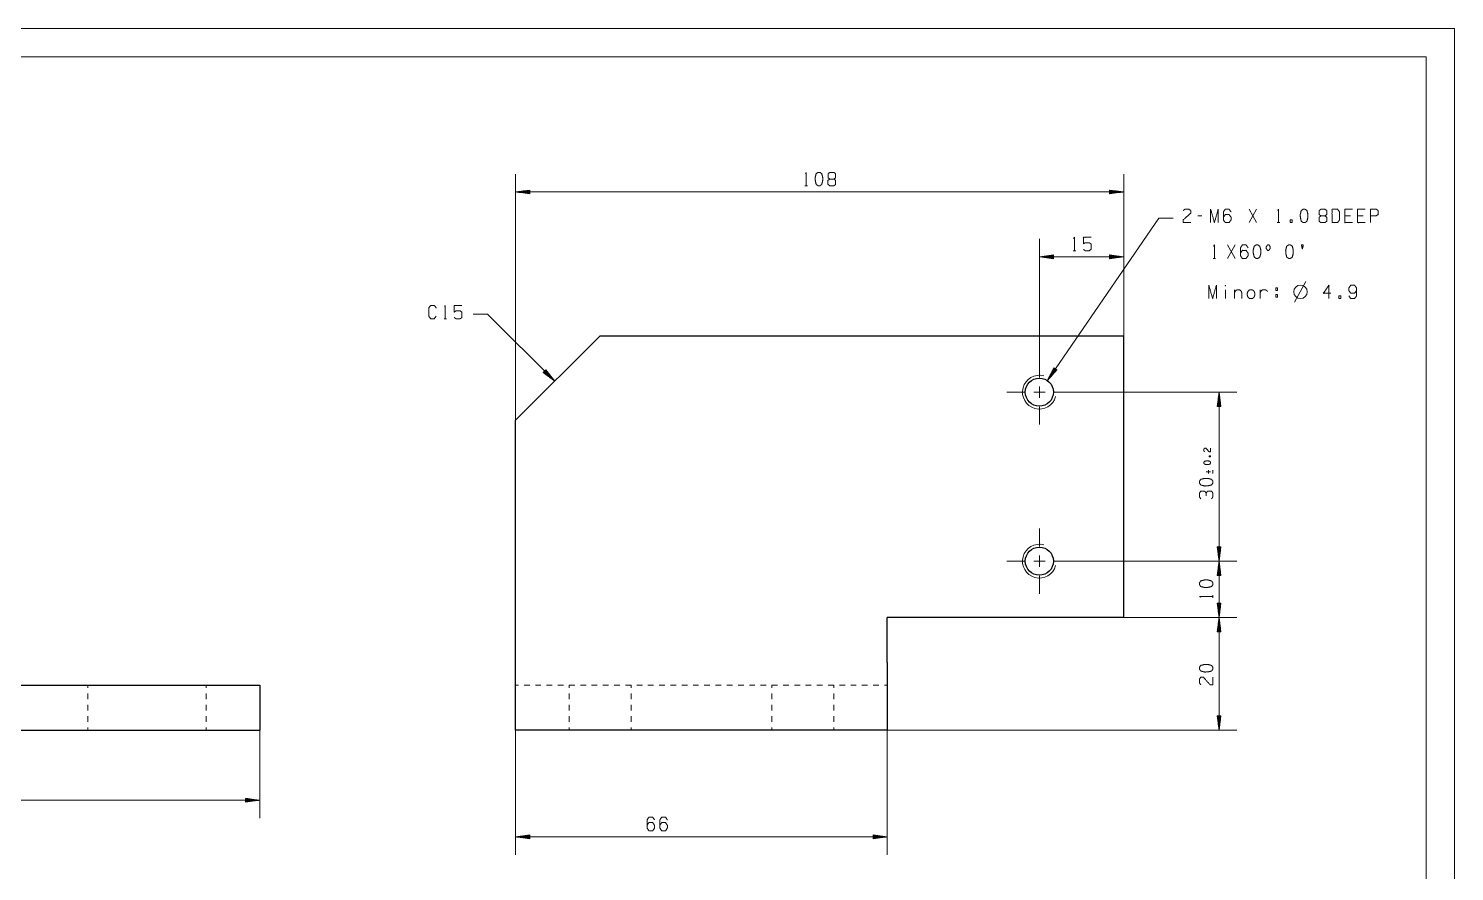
# Model space of a CAD drawing. Header units: millimetres. Extents: x 0 to 420, y 0 to 297.
# Drawn here: x 166.8 to 420, y 147.4 to 297 of the extents above; entities that cross this region are included whole.
import ezdxf

# ---------------------------------------------------------------- set-up
doc = ezdxf.new("R2010")
doc.units = ezdxf.units.MM
doc.layers.add('1', color=7, linetype='Continuous', true_color=0xffffff)

msp = doc.modelspace()

# ---------------------------------------------------------------- linework, layer by layer
at = {"layer": '1', "color": 132, "linetype": 'Continuous', "lineweight": 18}
for p, q in [((420, 297), (0, 297)), ((420, 0), (420, 297)), ((415, 292), (25, 292)), ((415, 5), (415, 292))]:
    msp.add_line(p, q, dxfattribs=at)
at = {"layer": '1', "color": 13, "linetype": 'Continuous', "lineweight": 18}
for p, q in [((253.28, 227.46), (253.28, 271.17)), ((361.28, 242.46), (361.28, 271.17)), ((255.82, 268.33), (253.28, 268)), ((253.28, 268), (255.82, 267.66)), ((361.28, 268), (253.28, 268)), ((255.82, 268.02), (253.48, 268.02)), ((255.82, 267.97), (253.48, 267.97)), ((255.82, 268.07), (253.86, 268.07)), ((255.82, 267.92), (253.86, 267.92)), ((255.82, 268.12), (254.25, 268.12)), ((255.82, 267.87), (254.25, 267.87)), ((255.82, 268.17), (254.63, 268.17)), ((255.82, 267.82), (254.63, 267.82)), ((255.82, 268.22), (255.02, 268.22)), ((255.82, 267.77), (255.02, 267.77)), ((255.82, 268.28), (255.41, 268.28)), ((255.82, 267.72), (255.41, 267.72)), ((255.82, 268.33), (255.79, 268.33)), ((255.82, 268.33), (255.79, 268.33)), ((255.82, 267.67), (255.79, 267.67)), ((255.82, 267.67), (255.79, 267.67)), ((255.82, 267.66), (255.82, 268.33)), ((358.74, 268.33), (358.78, 268.33)), ((358.74, 268.33), (358.78, 268.33)), ((358.74, 268.33), (358.74, 267.66)), ((361.28, 268), (358.74, 268.33)), ((358.74, 268.28), (359.16, 268.28)), ((358.74, 268.22), (359.55, 268.22)), ((358.74, 268.17), (359.93, 268.17)), ((358.74, 268.12), (360.32, 268.12)), ((358.74, 268.07), (360.71, 268.07)), ((358.74, 268.02), (361.09, 268.02)), ((358.74, 267.66), (361.28, 268)), ((358.74, 267.97), (361.09, 267.97)), ((358.74, 267.92), (360.71, 267.92)), ((358.74, 267.87), (360.32, 267.87)), ((358.74, 267.82), (359.93, 267.82)), ((358.74, 267.77), (359.55, 267.77)), ((358.74, 267.72), (359.16, 267.72)), ((358.74, 267.67), (358.78, 267.67)), ((358.74, 267.67), (358.78, 267.67)), ((347.7, 234.52), (367.52, 263.36)), ((367.52, 263.36), (370.06, 263.36)), ((346.28, 238.23), (346.28, 259.65)), ((361.28, 242.46), (361.28, 259.65)), ((348.82, 256.81), (346.28, 256.48)), ((346.28, 256.48), (348.82, 256.14)), ((346.28, 256.48), (361.28, 256.48)), ((348.82, 256.5), (346.48, 256.5)), ((348.82, 256.45), (346.48, 256.45)), ((348.82, 256.55), (346.86, 256.55)), ((348.82, 256.4), (346.86, 256.4)), ((348.82, 256.6), (347.25, 256.6)), ((348.82, 256.35), (347.25, 256.35)), ((348.82, 256.65), (347.63, 256.65)), ((348.82, 256.3), (347.63, 256.3)), ((348.82, 256.71), (348.02, 256.71)), ((348.82, 256.25), (348.02, 256.25)), ((348.82, 256.76), (348.41, 256.76)), ((348.82, 256.2), (348.41, 256.2)), ((348.82, 256.81), (348.79, 256.81)), ((348.82, 256.81), (348.79, 256.81)), ((348.82, 256.15), (348.79, 256.15)), ((348.82, 256.15), (348.79, 256.15)), ((348.82, 256.14), (348.82, 256.81)), ((358.74, 256.81), (358.78, 256.81)), ((358.74, 256.81), (358.78, 256.81)), ((358.74, 256.81), (358.74, 256.14)), ((361.28, 256.48), (358.74, 256.81)), ((358.74, 256.76), (359.16, 256.76)), ((358.74, 256.71), (359.55, 256.71)), ((358.74, 256.65), (359.93, 256.65)), ((358.74, 256.6), (360.32, 256.6)), ((358.74, 256.55), (360.71, 256.55)), ((358.74, 256.5), (361.09, 256.5)), ((358.74, 256.14), (361.28, 256.48)), ((358.74, 256.45), (361.09, 256.45)), ((358.74, 256.4), (360.71, 256.4)), ((358.74, 256.35), (360.32, 256.35)), ((358.74, 256.3), (359.93, 256.3)), ((358.74, 256.25), (359.55, 256.25)), ((358.74, 256.2), (359.16, 256.2)), ((358.74, 256.15), (358.78, 256.15)), ((358.74, 256.15), (358.78, 256.15)), ((248.3, 246.29), (245.76, 246.29)), ((248.3, 246.29), (260.21, 234.39)), ((258.65, 236.42), (258.18, 235.95)), ((258.18, 235.95), (258.2, 235.93)), ((258.18, 235.95), (258.2, 235.93)), ((258.18, 235.95), (260.21, 234.39)), ((258.22, 235.99), (258.51, 235.69)), ((258.25, 236.02), (258.82, 235.45)), ((258.29, 236.06), (259.13, 235.22)), ((258.32, 236.09), (259.44, 234.98)), ((258.36, 236.13), (259.75, 234.74)), ((258.4, 236.16), (260.06, 234.51)), ((258.43, 236.2), (260.09, 234.54)), ((258.47, 236.24), (259.86, 234.85)), ((258.5, 236.27), (259.62, 235.16)), ((258.54, 236.31), (259.38, 235.47)), ((258.58, 236.34), (259.14, 235.78)), ((258.61, 236.38), (258.91, 236.09)), ((258.65, 236.42), (258.67, 236.39)), ((258.65, 236.42), (258.67, 236.39)), ((260.21, 234.39), (258.65, 236.42)), ((348.86, 236.8), (347.7, 234.52)), ((347.7, 234.52), (349.41, 236.42)), ((349.12, 236.63), (347.79, 234.69)), ((349.16, 236.6), (347.83, 234.67)), ((349.08, 236.66), (347.97, 235.04)), ((349.2, 236.57), (348.09, 234.95)), ((349.03, 236.69), (348.14, 235.39)), ((348.99, 236.71), (348.32, 235.73)), ((349.24, 236.54), (348.35, 235.24)), ((348.95, 236.74), (348.5, 236.08)), ((349.29, 236.51), (348.61, 235.53)), ((348.91, 236.77), (348.67, 236.43)), ((348.87, 236.8), (348.85, 236.77)), ((348.87, 236.8), (348.85, 236.77)), ((349.41, 236.42), (348.86, 236.8)), ((349.33, 236.48), (348.87, 235.82)), ((349.37, 236.46), (349.13, 236.11)), ((349.41, 236.43), (349.39, 236.4)), ((349.41, 236.43), (349.39, 236.4)), ((352.05, 232.46), (381.37, 232.46)), ((378.19, 232.46), (377.86, 229.92)), ((377.96, 229.92), (377.96, 230.72)), ((378.01, 229.92), (378.01, 231.11)), ((378.06, 229.92), (378.06, 231.5)), ((378.11, 229.92), (378.11, 231.88)), ((378.16, 229.92), (378.16, 232.27)), ((378.52, 229.92), (378.19, 232.46)), ((378.19, 202.46), (378.19, 232.46)), ((378.22, 229.92), (378.22, 232.27)), ((378.27, 229.92), (378.27, 231.88)), ((378.32, 229.92), (378.32, 231.5)), ((378.37, 229.92), (378.37, 231.11)), ((378.42, 229.92), (378.42, 230.72)), ((377.86, 229.92), (377.86, 229.95)), ((377.86, 229.92), (377.86, 229.95)), ((377.86, 229.92), (378.52, 229.92)), ((377.91, 229.92), (377.91, 230.34)), ((378.47, 229.92), (378.47, 230.34)), ((378.52, 229.92), (378.52, 229.95)), ((378.52, 229.92), (378.52, 229.95)), ((377.86, 205), (377.86, 204.97)), ((377.86, 205), (377.86, 204.97)), ((377.86, 205), (378.19, 202.46)), ((378.52, 205), (377.86, 205)), ((377.91, 205), (377.91, 204.58)), ((377.96, 205), (377.96, 204.2)), ((378.01, 205), (378.01, 203.81)), ((378.06, 205), (378.06, 203.43)), ((378.11, 205), (378.11, 203.04)), ((378.16, 205), (378.16, 202.65)), ((378.19, 202.46), (378.52, 205)), ((378.22, 205), (378.22, 202.65)), ((378.27, 205), (378.27, 203.04)), ((378.32, 205), (378.32, 203.43)), ((378.37, 205), (378.37, 203.81)), ((378.42, 205), (378.42, 204.2)), ((378.47, 205), (378.47, 204.58)), ((378.52, 205), (378.52, 204.97)), ((378.52, 205), (378.52, 204.97)), ((352.05, 202.46), (381.37, 202.46)), ((352.05, 202.46), (381.37, 202.46)), ((378.19, 202.46), (377.86, 199.92)), ((377.91, 199.92), (377.91, 200.34)), ((377.96, 199.92), (377.96, 200.72)), ((378.01, 199.92), (378.01, 201.11)), ((378.06, 199.92), (378.06, 201.5)), ((378.11, 199.92), (378.11, 201.88)), ((378.16, 199.92), (378.16, 202.27)), ((378.52, 199.92), (378.19, 202.46)), ((378.19, 202.46), (378.19, 192.46)), ((378.22, 199.92), (378.22, 202.27)), ((378.27, 199.92), (378.27, 201.88)), ((378.32, 199.92), (378.32, 201.5)), ((378.37, 199.92), (378.37, 201.11)), ((378.42, 199.92), (378.42, 200.72)), ((378.47, 199.92), (378.47, 200.34)), ((377.86, 199.92), (377.86, 199.95)), ((377.86, 199.92), (377.86, 199.95)), ((377.86, 199.92), (378.52, 199.92)), ((378.52, 199.92), (378.52, 199.95)), ((378.52, 199.92), (378.52, 199.95)), ((377.86, 195), (377.86, 194.97)), ((377.86, 195), (377.86, 194.97)), ((377.86, 195), (378.19, 192.46)), ((378.52, 195), (377.86, 195)), ((377.91, 195), (377.91, 194.58)), ((377.96, 195), (377.96, 194.2)), ((378.01, 195), (378.01, 193.81)), ((378.06, 195), (378.06, 193.43)), ((378.11, 195), (378.11, 193.04)), ((378.16, 195), (378.16, 192.65)), ((378.19, 192.46), (378.52, 195)), ((378.22, 195), (378.22, 192.65)), ((378.27, 195), (378.27, 193.04)), ((378.32, 195), (378.32, 193.43)), ((378.37, 195), (378.37, 193.81)), ((378.42, 195), (378.42, 194.2)), ((378.47, 195), (378.47, 194.58)), ((378.52, 195), (378.52, 194.97)), ((378.52, 195), (378.52, 194.97)), ((361.28, 192.46), (381.37, 192.46)), ((361.28, 192.46), (381.37, 192.46)), ((378.19, 192.46), (377.86, 189.92)), ((378.52, 189.92), (378.19, 192.46)), ((378.19, 172.46), (378.19, 192.46)), ((377.86, 189.92), (377.86, 189.95)), ((377.86, 189.92), (377.86, 189.95)), ((377.86, 189.92), (378.52, 189.92)), ((377.91, 189.92), (377.91, 190.34)), ((377.96, 189.92), (377.96, 190.72)), ((378.01, 189.92), (378.01, 191.11)), ((378.06, 189.92), (378.06, 191.5)), ((378.11, 189.92), (378.11, 191.88)), ((378.16, 189.92), (378.16, 192.27)), ((378.22, 189.92), (378.22, 192.27)), ((378.27, 189.92), (378.27, 191.88)), ((378.32, 189.92), (378.32, 191.5)), ((378.37, 189.92), (378.37, 191.11)), ((378.42, 189.92), (378.42, 190.72)), ((378.47, 189.92), (378.47, 190.34)), ((378.52, 189.92), (378.52, 189.95)), ((378.52, 189.92), (378.52, 189.95)), ((377.86, 175), (377.86, 174.97)), ((377.86, 175), (377.86, 174.97)), ((377.86, 175), (378.19, 172.46)), ((378.52, 175), (377.86, 175)), ((377.91, 175), (377.91, 174.58)), ((377.96, 175), (377.96, 174.2)), ((378.01, 175), (378.01, 173.81)), ((378.06, 175), (378.06, 173.43)), ((378.11, 175), (378.11, 173.04)), ((378.16, 175), (378.16, 172.65)), ((378.19, 172.46), (378.52, 175)), ((378.22, 175), (378.22, 172.65)), ((378.27, 175), (378.27, 173.04)), ((378.32, 175), (378.32, 173.43)), ((378.37, 175), (378.37, 173.81)), ((378.42, 175), (378.42, 174.2)), ((378.47, 175), (378.47, 174.58)), ((378.52, 175), (378.52, 174.97)), ((378.52, 175), (378.52, 174.97)), ((207.83, 172.46), (207.83, 156.85)), ((253.28, 172.46), (253.28, 150.35)), ((319.28, 172.46), (381.37, 172.46)), ((319.28, 172.46), (319.28, 150.35)), ((67.83, 160.03), (207.83, 160.03)), ((205.29, 160.36), (205.32, 160.36)), ((205.29, 160.36), (205.32, 160.36)), ((205.29, 160.36), (205.29, 159.69)), ((207.83, 160.03), (205.29, 160.36)), ((205.29, 160.31), (205.7, 160.31)), ((205.29, 160.26), (206.09, 160.26)), ((205.29, 160.2), (206.48, 160.2)), ((205.29, 160.15), (206.86, 160.15)), ((205.29, 160.1), (207.25, 160.1)), ((205.29, 160.05), (207.63, 160.05)), ((205.29, 159.69), (207.83, 160.03)), ((205.29, 160), (207.63, 160)), ((205.29, 159.95), (207.25, 159.95)), ((205.29, 159.9), (206.86, 159.9)), ((205.29, 159.85), (206.48, 159.85)), ((205.29, 159.8), (206.09, 159.8)), ((205.29, 159.75), (205.7, 159.75)), ((205.29, 159.7), (205.32, 159.7)), ((205.29, 159.7), (205.32, 159.7)), ((255.82, 153.86), (253.28, 153.53)), ((253.28, 153.53), (255.82, 153.19)), ((253.28, 153.53), (319.28, 153.53)), ((255.82, 153.55), (253.48, 153.55)), ((255.82, 153.5), (253.48, 153.5)), ((255.82, 153.6), (253.86, 153.6)), ((255.82, 153.45), (253.86, 153.45)), ((255.82, 153.66), (254.25, 153.66)), ((255.82, 153.4), (254.25, 153.4)), ((255.82, 153.71), (254.63, 153.71)), ((255.82, 153.35), (254.63, 153.35)), ((255.82, 153.76), (255.02, 153.76)), ((255.82, 153.3), (255.02, 153.3)), ((255.82, 153.81), (255.41, 153.81)), ((255.82, 153.25), (255.41, 153.25)), ((255.82, 153.86), (255.79, 153.86)), ((255.82, 153.86), (255.79, 153.86)), ((255.82, 153.2), (255.79, 153.2)), ((255.82, 153.2), (255.79, 153.2)), ((255.82, 153.19), (255.82, 153.86)), ((316.74, 153.86), (316.78, 153.86)), ((316.74, 153.86), (316.78, 153.86)), ((316.74, 153.86), (316.74, 153.19)), ((319.28, 153.53), (316.74, 153.86)), ((316.74, 153.81), (317.16, 153.81)), ((316.74, 153.76), (317.55, 153.76)), ((316.74, 153.71), (317.93, 153.71)), ((316.74, 153.66), (318.32, 153.66)), ((316.74, 153.6), (318.71, 153.6)), ((316.74, 153.55), (319.09, 153.55)), ((316.74, 153.19), (319.28, 153.53)), ((316.74, 153.5), (319.09, 153.5)), ((316.74, 153.45), (318.71, 153.45)), ((316.74, 153.4), (318.32, 153.4)), ((316.74, 153.35), (317.93, 153.35)), ((316.74, 153.3), (317.55, 153.3)), ((316.74, 153.25), (317.16, 153.25)), ((316.74, 153.2), (316.78, 153.2)), ((316.74, 153.2), (316.78, 153.2))]:
    msp.add_line(p, q, dxfattribs=at)
at = {"layer": '1', "color": 95, "linetype": 'Continuous', "lineweight": 18}
for p, q in [((304.66, 269.09), (305.09, 269.09)), ((375.11, 263.75), (374.44, 263.75)), ((384.87, 262.55), (383.53, 264.93)), ((383.53, 262.55), (384.87, 264.93)), ((401.53, 263.75), (400.52, 263.75)), ((403.81, 263.75), (402.8, 263.75)), ((388.54, 262.55), (388.96, 262.55)), ((381.06, 256.2), (379.72, 258.58)), ((379.72, 256.2), (381.06, 258.58)), ((352.3, 257.57), (352.73, 257.57)), ((377.16, 256.2), (377.58, 256.2)), ((391.61, 248.42), (393.61, 252.07)), ((379.33, 250.63), (379.33, 249.06)), ((380.93, 250.63), (380.93, 249.06)), ((385.48, 249.06), (385.48, 250.63)), ((388.26, 249.78), (388.59, 249.78)), ((388.26, 249.78), (388.26, 249.31)), ((240.58, 245.48), (241, 245.48)), ((375.89, 218.32), (376.69, 218.32)), ((376.29, 218.6), (376.29, 218.04)), ((377.08, 218.04), (377.08, 218.6)), ((377.1, 195.98), (377.1, 196.4))]:
    msp.add_line(p, q, dxfattribs=at)
at = {"layer": '1', "color": 30, "linetype": 'Continuous', "lineweight": 25}
for p, q in [((268.28, 242.46), (253.28, 227.46)), ((268.28, 242.46), (361.28, 242.46)), ((361.28, 192.46), (361.28, 242.46)), ((253.28, 184.46), (253.28, 227.46)), ((319.28, 184.46), (319.28, 192.46)), ((361.28, 192.46), (319.28, 192.46)), ((79.83, 180.46), (207.83, 180.46)), ((207.83, 180.46), (207.83, 172.46)), ((79.83, 172.46), (207.83, 172.46)), ((319.28, 172.46), (253.28, 172.46))]:
    msp.add_line(p, q, dxfattribs=at)
at = {"layer": '1', "color": 252, "linetype": 'Continuous', "lineweight": 18}
for p, q in [((346.28, 235.05), (346.28, 238.23)), ((346.28, 231.46), (346.28, 233.46)), ((343.69, 232.46), (340.52, 232.46)), ((345.28, 232.46), (347.29, 232.46)), ((348.87, 232.46), (352.05, 232.46)), ((346.28, 229.87), (346.28, 226.69)), ((346.28, 205.05), (346.28, 208.23)), ((346.28, 201.46), (346.28, 203.46)), ((343.69, 202.46), (340.52, 202.46)), ((345.28, 202.46), (347.29, 202.46)), ((348.87, 202.46), (352.05, 202.46)), ((346.28, 199.87), (346.28, 196.69))]:
    msp.add_line(p, q, dxfattribs=at)
at = {"layer": '1', "color": 43, "linetype": 'Continuous', "lineweight": 18}
for p, q in [((177.33, 180.46), (177.33, 179.96)), ((198.33, 179.96), (198.33, 180.46)), ((253.28, 180.46), (253.78, 180.46)), ((254.78, 180.46), (255.78, 180.46)), ((256.78, 180.46), (257.78, 180.46)), ((258.78, 180.46), (259.78, 180.46)), ((260.78, 180.46), (261.78, 180.46)), ((262.78, 180.46), (262.78, 179.96)), ((262.78, 180.46), (263.78, 180.46)), ((264.78, 180.46), (265.78, 180.46)), ((266.78, 180.46), (267.78, 180.46)), ((268.78, 180.46), (269.78, 180.46)), ((270.78, 180.46), (271.78, 180.46)), ((272.78, 180.46), (273.78, 180.46)), ((273.78, 180.46), (273.78, 179.96)), ((274.78, 180.46), (275.78, 180.46)), ((276.78, 180.46), (277.78, 180.46)), ((278.78, 180.46), (279.78, 180.46)), ((280.78, 180.46), (281.78, 180.46)), ((282.78, 180.46), (283.78, 180.46)), ((284.78, 180.46), (285.78, 180.46)), ((286.78, 180.46), (287.78, 180.46)), ((288.78, 180.46), (289.78, 180.46)), ((290.78, 180.46), (291.78, 180.46)), ((292.78, 180.46), (293.78, 180.46)), ((294.78, 180.46), (295.78, 180.46)), ((296.78, 180.46), (297.78, 180.46)), ((298.78, 180.46), (298.78, 179.96)), ((298.78, 180.46), (299.78, 180.46)), ((300.78, 180.46), (301.78, 180.46)), ((302.78, 180.46), (303.78, 180.46)), ((304.78, 180.46), (305.78, 180.46)), ((306.78, 180.46), (307.78, 180.46)), ((308.78, 180.46), (309.78, 180.46)), ((309.78, 180.46), (309.78, 179.96)), ((310.78, 180.46), (311.78, 180.46)), ((312.78, 180.46), (313.78, 180.46)), ((314.78, 180.46), (315.78, 180.46)), ((316.78, 180.46), (317.78, 180.46)), ((318.78, 180.46), (319.28, 180.46)), ((177.33, 178.96), (177.33, 177.96)), ((198.33, 177.96), (198.33, 178.96)), ((262.78, 178.96), (262.78, 177.96)), ((273.78, 178.96), (273.78, 177.96)), ((298.78, 178.96), (298.78, 177.96)), ((309.78, 178.96), (309.78, 177.96)), ((177.33, 176.96), (177.33, 175.96)), ((177.33, 174.96), (177.33, 173.96)), ((198.33, 175.96), (198.33, 176.96)), ((198.33, 173.96), (198.33, 174.96)), ((262.78, 176.96), (262.78, 175.96)), ((262.78, 174.96), (262.78, 173.96)), ((273.78, 176.96), (273.78, 175.96)), ((273.78, 174.96), (273.78, 173.96)), ((298.78, 176.96), (298.78, 175.96)), ((298.78, 174.96), (298.78, 173.96)), ((309.78, 176.96), (309.78, 175.96)), ((309.78, 174.96), (309.78, 173.96)), ((177.33, 172.96), (177.33, 172.46)), ((198.33, 172.46), (198.33, 172.96)), ((262.78, 172.96), (262.78, 172.46)), ((273.78, 172.96), (273.78, 172.46)), ((298.78, 172.96), (298.78, 172.46)), ((309.78, 172.96), (309.78, 172.46))]:
    msp.add_line(p, q, dxfattribs=at)
at = {"layer": '1', "color": 95, "linetype": 'Continuous', "lineweight": 18}
msp.add_circle((392.65, 250.26), 1.2, dxfattribs=at)
at = {"layer": '1', "color": 30, "linetype": 'Continuous', "lineweight": 25}
for centre in [(346.28, 232.46), (346.28, 202.46)]:
    msp.add_circle(centre, 2.5, dxfattribs=at)
at = {"layer": '1', "color": 30, "linetype": 'Continuous', "lineweight": 13}
for centre in [(346.28, 232.46), (346.28, 202.46)]:
    msp.add_arc(centre, 3, 75, 345, dxfattribs=at)
at = {"layer": '1', "color": 95, "linetype": 'Continuous', "lineweight": 18}
for points, knots in [([(304.74, 271.26), (304.88, 271.46), (304.88, 269.09)], [0, 0, 0.093493, 1, 1]), ([(307.31, 269.09), (307.65, 269.34), (307.82, 270.04), (307.82, 270.51), (307.65, 271.24), (307.31, 271.46), (306.98, 271.46), (306.64, 271.24), (306.46, 270.51), (306.48, 270.04), (306.64, 269.34), (306.98, 269.09), (307.31, 269.09)], [0, 0, 0.067525, 0.183969, 0.260583, 0.380943, 0.446139, 0.500306, 0.565503, 0.685862, 0.762529, 0.878308, 0.945834, 1, 1]), ([(309.08, 270.29), (308.76, 270.51), (308.76, 271.24), (309.08, 271.46), (309.77, 271.46), (310.1, 271.24), (310.1, 270.51), (309.77, 270.29), (309.08, 270.29), (308.74, 270.04), (308.74, 269.34), (309.08, 269.09), (309.77, 269.09), (310.1, 269.31), (310.1, 270.04), (309.77, 270.29)], [0, 0, 0.047572, 0.136084, 0.183656, 0.267815, 0.317165, 0.405676, 0.455026, 0.539185, 0.590297, 0.675755, 0.726868, 0.811026, 0.860376, 0.948888, 1, 1]), ([(371.83, 264.7), (372.14, 264.93), (372.83, 264.93), (373.17, 264.7), (373.17, 264.23), (371.81, 263.03), (371.83, 262.55), (373.17, 262.55)], [0, 0, 0.069694, 0.192979, 0.265274, 0.350229, 0.674738, 0.759752, 1, 1]), ([(376.7, 262.55), (376.7, 264.93), (377.37, 262.55), (378.04, 264.93), (378.04, 262.55)], [0, 0, 0.245192, 0.5, 0.754808, 1, 1]), ([(378.97, 263.5), (379.29, 263.98), (379.98, 263.98), (380.32, 263.5), (380.32, 263.03), (379.98, 262.55), (379.29, 262.55), (378.97, 263.03), (378.97, 264.45), (379.29, 264.93), (379.98, 264.93), (380.32, 264.45)], [0, 0, 0.076965, 0.169762, 0.248075, 0.312018, 0.39033, 0.483127, 0.560092, 0.751925, 0.82889, 0.921688, 1, 1]), ([(388.61, 264.73), (388.75, 264.93), (388.75, 262.55)], [0, 0, 0.093489, 1, 1]), ([(393.46, 262.55), (393.8, 262.8), (393.98, 263.5), (393.98, 263.98), (393.8, 264.7), (393.46, 264.93), (393.13, 264.93), (392.79, 264.7), (392.61, 263.98), (392.63, 263.5), (392.79, 262.8), (393.13, 262.55), (393.46, 262.55)], [0, 0, 0.067526, 0.183971, 0.260585, 0.380946, 0.446143, 0.500306, 0.565503, 0.685864, 0.762531, 0.878311, 0.945837, 1, 1]), ([(396.29, 263.75), (395.97, 263.98), (395.97, 264.7), (396.29, 264.93), (396.98, 264.93), (397.32, 264.7), (397.32, 263.98), (396.98, 263.75), (396.29, 263.75), (395.95, 263.5), (395.95, 262.8), (396.29, 262.55), (396.98, 262.55), (397.32, 262.78), (397.32, 263.5), (396.98, 263.75)], [0, 0, 0.047575, 0.136087, 0.183661, 0.267818, 0.317167, 0.405679, 0.455029, 0.539186, 0.590298, 0.675757, 0.726869, 0.811026, 0.860375, 0.948888, 1, 1]), ([(398.25, 262.55), (399.24, 262.55), (399.59, 263.03), (399.59, 264.45), (399.24, 264.93), (398.25, 264.93), (398.25, 262.55)], [0, 0, 0.142133, 0.227161, 0.431789, 0.516817, 0.65895, 1, 1]), ([(401.87, 262.55), (400.52, 262.55), (400.52, 264.93), (401.87, 264.93)], [0, 0, 0.265394, 0.734606, 1, 1]), ([(404.14, 262.55), (402.8, 262.55), (402.8, 264.93), (404.14, 264.93)], [0, 0, 0.26539, 0.73461, 1, 1]), ([(405.08, 262.55), (405.08, 264.93), (406.09, 264.93), (406.42, 264.7), (406.42, 263.98), (406.07, 263.75), (405.08, 263.75)], [0, 0, 0.401148, 0.571308, 0.639589, 0.762044, 0.832821, 1, 1]), ([(390.85, 262.55), (391.19, 262.55), (391.19, 263.03), (390.85, 263.03), (390.85, 262.55)], [0, 0, 0.207082, 0.5, 0.707082, 1, 1]), ([(352.37, 259.74), (352.51, 259.94), (352.51, 257.57)], [0, 0, 0.093484, 1, 1]), ([(354.1, 257.79), (354.44, 257.57), (355.13, 257.57), (355.46, 257.79), (355.46, 258.74), (355.13, 258.99), (354.44, 258.99), (354.1, 258.77), (354.1, 259.94), (355.46, 259.94)], [0, 0, 0.062227, 0.168344, 0.230571, 0.376817, 0.441265, 0.547381, 0.609608, 0.790491, 1, 1]), ([(377.23, 258.38), (377.37, 258.58), (377.37, 256.2)], [0, 0, 0.093489, 1, 1]), ([(382, 257.15), (382.31, 257.63), (383, 257.63), (383.34, 257.15), (383.34, 256.68), (383, 256.2), (382.31, 256.2), (382, 256.68), (382, 258.1), (382.31, 258.58), (383, 258.58), (383.34, 258.1)], [0, 0, 0.076962, 0.169759, 0.248075, 0.312018, 0.390334, 0.483131, 0.560093, 0.751925, 0.828887, 0.921684, 1, 1]), ([(385.1, 256.2), (385.44, 256.45), (385.62, 257.15), (385.62, 257.63), (385.44, 258.35), (385.1, 258.58), (384.77, 258.58), (384.43, 258.35), (384.25, 257.63), (384.27, 257.15), (384.43, 256.45), (384.77, 256.2), (385.1, 256.2)], [0, 0, 0.067525, 0.183968, 0.260581, 0.38094, 0.446136, 0.500306, 0.565502, 0.68586, 0.762527, 0.878305, 0.94583, 1, 1]), ([(386.81, 257.63), (387.04, 257.63), (387.26, 257.95), (387.26, 258.28), (387.04, 258.6), (386.81, 258.6), (386.58, 258.28), (386.58, 257.95), (386.81, 257.63)], [0, 0, 0.08568, 0.230399, 0.351581, 0.4963, 0.58198, 0.730399, 0.851581, 1, 1]), ([(390.87, 256.2), (391.21, 256.45), (391.38, 257.15), (391.38, 257.63), (391.21, 258.35), (390.87, 258.58), (390.54, 258.58), (390.2, 258.35), (390.02, 257.63), (390.04, 257.15), (390.2, 256.45), (390.54, 256.2), (390.87, 256.2)], [0, 0, 0.06753, 0.183973, 0.260587, 0.380945, 0.446147, 0.50031, 0.565507, 0.685866, 0.762533, 0.878312, 0.945837, 1, 1]), ([(392.99, 257.88), (392.81, 258.58), (393.15, 258.58), (392.99, 257.88)], [0, 0, 0.406598, 0.59572, 1, 1]), ([(376.38, 249.06), (376.38, 251.43), (377.05, 249.06), (377.72, 251.43), (377.72, 249.06)], [0, 0, 0.245192, 0.5, 0.754808, 1, 1]), ([(379.33, 251.28), (379.36, 251.38), (379.33, 251.46), (379.29, 251.38), (379.33, 251.28)], [0, 0, 0.280642, 0.5, 0.719358, 1, 1]), ([(388.26, 250.48), (388.26, 250.96), (388.59, 250.96), (388.59, 250.48), (388.26, 250.48)], [0, 0, 0.292913, 0.5, 0.792913, 1, 1]), ([(398.05, 250.01), (396.71, 250.01), (397.71, 251.43), (397.71, 249.06)], [0, 0, 0.245868, 0.565295, 1, 1]), ([(401.26, 249.53), (401.58, 249.06), (402.27, 249.06), (402.6, 249.53), (402.6, 250.96), (402.27, 251.43), (401.58, 251.43), (401.26, 250.96), (401.24, 250.48), (401.58, 250.01), (402.27, 250.01), (402.6, 250.48)], [0, 0, 0.076858, 0.169526, 0.24773, 0.439296, 0.5175, 0.610168, 0.687026, 0.750925, 0.829128, 0.921796, 1, 1]), ([(380.93, 250.03), (381.04, 250.33), (381.23, 250.56), (381.48, 250.63), (381.71, 250.63), (381.96, 250.56), (382.15, 250.33), (382.26, 250.03), (382.26, 249.06)], [0, 0, 0.107749, 0.208448, 0.296, 0.373811, 0.461376, 0.562076, 0.669824, 1, 1]), ([(383.31, 249.36), (383.51, 249.13), (383.76, 249.06), (383.99, 249.06), (384.23, 249.13), (384.43, 249.36), (384.53, 249.68), (384.53, 250.03), (384.43, 250.33), (384.23, 250.56), (383.99, 250.63), (383.76, 250.63), (383.51, 250.56), (383.31, 250.33), (383.21, 250.03), (383.21, 249.68), (383.31, 249.36)], [0, 0, 0.063221, 0.118198, 0.167051, 0.222028, 0.285255, 0.357935, 0.432352, 0.5, 0.563224, 0.618201, 0.667054, 0.722031, 0.785248, 0.8529, 0.927317, 1, 1]), ([(385.48, 250.03), (385.59, 250.33), (385.79, 250.56), (386.03, 250.63), (386.37, 250.63), (386.62, 250.56), (386.81, 250.33)], [0, 0, 0.180186, 0.348584, 0.495019, 0.68519, 0.831602, 1, 1]), ([(388.59, 249.78), (388.59, 249.31), (388.26, 249.31)], [0, 0, 0.585825, 1, 1]), ([(399.48, 249.06), (399.81, 249.06), (399.81, 249.53), (399.48, 249.53), (399.48, 249.06)], [0, 0, 0.207082, 0.5, 0.707082, 1, 1]), ([(239.17, 245.95), (238.83, 245.48), (238.18, 245.48), (237.84, 245.95), (237.84, 247.38), (238.18, 247.85), (238.85, 247.85), (239.19, 247.38)], [0, 0, 0.114569, 0.243367, 0.357934, 0.638586, 0.753152, 0.885431, 1, 1]), ([(240.65, 247.65), (240.79, 247.85), (240.79, 245.48)], [0, 0, 0.093488, 1, 1]), ([(242.38, 245.7), (242.71, 245.48), (243.4, 245.48), (243.74, 245.7), (243.74, 246.65), (243.4, 246.9), (242.71, 246.9), (242.38, 246.68), (242.38, 247.85), (243.74, 247.85)], [0, 0, 0.062229, 0.168345, 0.230572, 0.376816, 0.441264, 0.547379, 0.609608, 0.79049, 1, 1]), ([(375.62, 221.87), (375.5, 222.03), (375.5, 222.38), (375.62, 222.54), (375.85, 222.54), (376.45, 221.86), (376.69, 221.87), (376.69, 222.54)], [0, 0, 0.0697, 0.192983, 0.265284, 0.350238, 0.674742, 0.759755, 1, 1]), ([(376.69, 220.98), (376.69, 221.15), (376.45, 221.15), (376.45, 220.98), (376.69, 220.98)], [0, 0, 0.207082, 0.5, 0.707082, 1, 1]), ([(376.69, 220.01), (376.57, 220.18), (376.22, 220.27), (375.98, 220.27), (375.62, 220.18), (375.5, 220.01), (375.5, 219.84), (375.62, 219.68), (375.98, 219.59), (376.22, 219.6), (376.57, 219.68), (376.69, 219.84), (376.69, 220.01)], [0, 0, 0.067532, 0.183975, 0.260589, 0.380941, 0.446148, 0.500311, 0.565513, 0.685865, 0.762531, 0.87831, 0.945837, 1, 1]), ([(377.1, 216.65), (376.85, 216.99), (376.15, 217.16), (375.67, 217.16), (374.95, 216.99), (374.72, 216.65), (374.72, 216.32), (374.95, 215.98), (375.67, 215.8), (376.15, 215.82), (376.85, 215.98), (377.1, 216.32), (377.1, 216.65)], [0, 0, 0.06753, 0.183973, 0.260586, 0.380945, 0.446142, 0.500305, 0.565503, 0.685862, 0.762528, 0.878307, 0.945837, 1, 1]), ([(375.9, 214.55), (375.67, 214.89), (374.95, 214.89), (374.72, 214.55), (374.72, 213.86), (374.95, 213.53)], [0, 0, 0.153877, 0.429858, 0.583726, 0.846125, 1, 1]), ([(376.87, 213.54), (377.1, 213.86), (377.1, 214.55), (376.87, 214.89), (376.15, 214.89), (375.9, 214.55), (375.9, 214.04)], [0, 0, 0.124126, 0.343692, 0.47245, 0.703379, 0.836728, 1, 1]), ([(377.1, 198.63), (376.85, 198.96), (376.15, 199.14), (375.67, 199.14), (374.95, 198.96), (374.72, 198.63), (374.72, 198.29), (374.95, 197.95), (375.67, 197.78), (376.15, 197.8), (376.85, 197.95), (377.1, 198.29), (377.1, 198.63)], [0, 0, 0.06753, 0.183974, 0.260587, 0.380946, 0.446144, 0.500307, 0.565504, 0.685862, 0.762529, 0.878307, 0.945837, 1, 1]), ([(374.92, 196.05), (374.72, 196.19), (377.1, 196.19)], [0, 0, 0.093493, 1, 1]), ([(377.1, 183.63), (376.85, 183.96), (376.15, 184.14), (375.67, 184.14), (374.95, 183.96), (374.72, 183.63), (374.72, 183.29), (374.95, 182.95), (375.67, 182.78), (376.15, 182.8), (376.85, 182.95), (377.1, 183.29), (377.1, 183.63)], [0, 0, 0.06753, 0.183973, 0.260587, 0.380946, 0.446143, 0.500306, 0.565503, 0.685862, 0.762529, 0.878307, 0.945837, 1, 1]), ([(374.95, 180.52), (374.72, 180.84), (374.72, 181.53), (374.95, 181.86), (375.42, 181.86), (376.62, 180.5), (377.1, 180.52), (377.1, 181.86)], [0, 0, 0.069692, 0.192977, 0.265269, 0.350224, 0.674739, 0.759753, 1, 1]), ([(276.61, 155.57), (276.93, 156.05), (277.62, 156.05), (277.96, 155.57), (277.96, 155.1), (277.62, 154.62), (276.93, 154.62), (276.61, 155.1), (276.61, 156.52), (276.93, 157), (277.62, 157), (277.96, 156.52)], [0, 0, 0.076964, 0.169761, 0.248074, 0.312018, 0.390331, 0.483128, 0.560092, 0.751926, 0.82889, 0.921687, 1, 1]), ([(278.89, 155.57), (279.21, 156.05), (279.9, 156.05), (280.23, 155.57), (280.23, 155.1), (279.9, 154.62), (279.21, 154.62), (278.89, 155.1), (278.89, 156.52), (279.21, 157), (279.9, 157), (280.23, 156.52)], [0, 0, 0.076963, 0.16976, 0.248073, 0.312018, 0.390332, 0.483129, 0.560092, 0.751927, 0.828889, 0.921687, 1, 1])]:
    msp.add_open_spline(points, degree=1, knots=knots, dxfattribs=at)
at = {"layer": '1', "color": 30, "linetype": 'Continuous', "lineweight": 25}
for points, knots in [([(253.28, 172.46), (253.28, 172.87), (253.28, 174.07), (253.28, 175.98), (253.28, 177.16), (253.28, 179.87), (253.28, 182.89), (253.28, 184.46)], [0, 0, 0.034075, 0.133974, 0.292893, 0.391238, 0.617316, 0.869472, 1, 1]), ([(319.28, 184.46), (319.28, 181.35), (319.28, 178.46), (319.28, 175.98), (319.28, 174.94), (319.28, 173.37), (319.28, 172.56), (319.28, 172.46)], [0, 0, 0.258819, 0.5, 0.707107, 0.793353, 0.92388, 0.991445, 1, 1])]:
    msp.add_open_spline(points, degree=1, knots=knots, dxfattribs=at)

doc.saveas('drawing.dxf')
